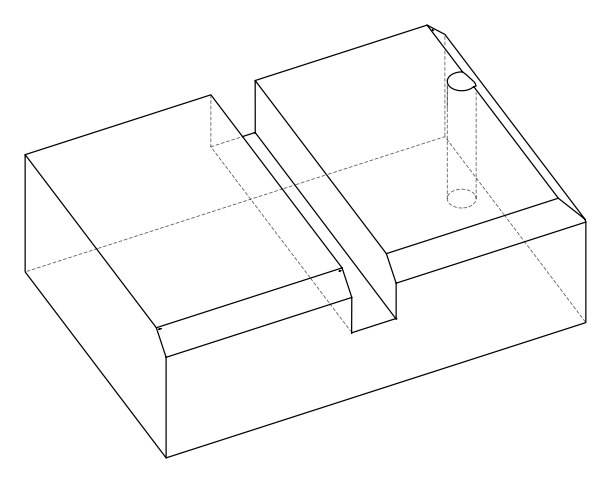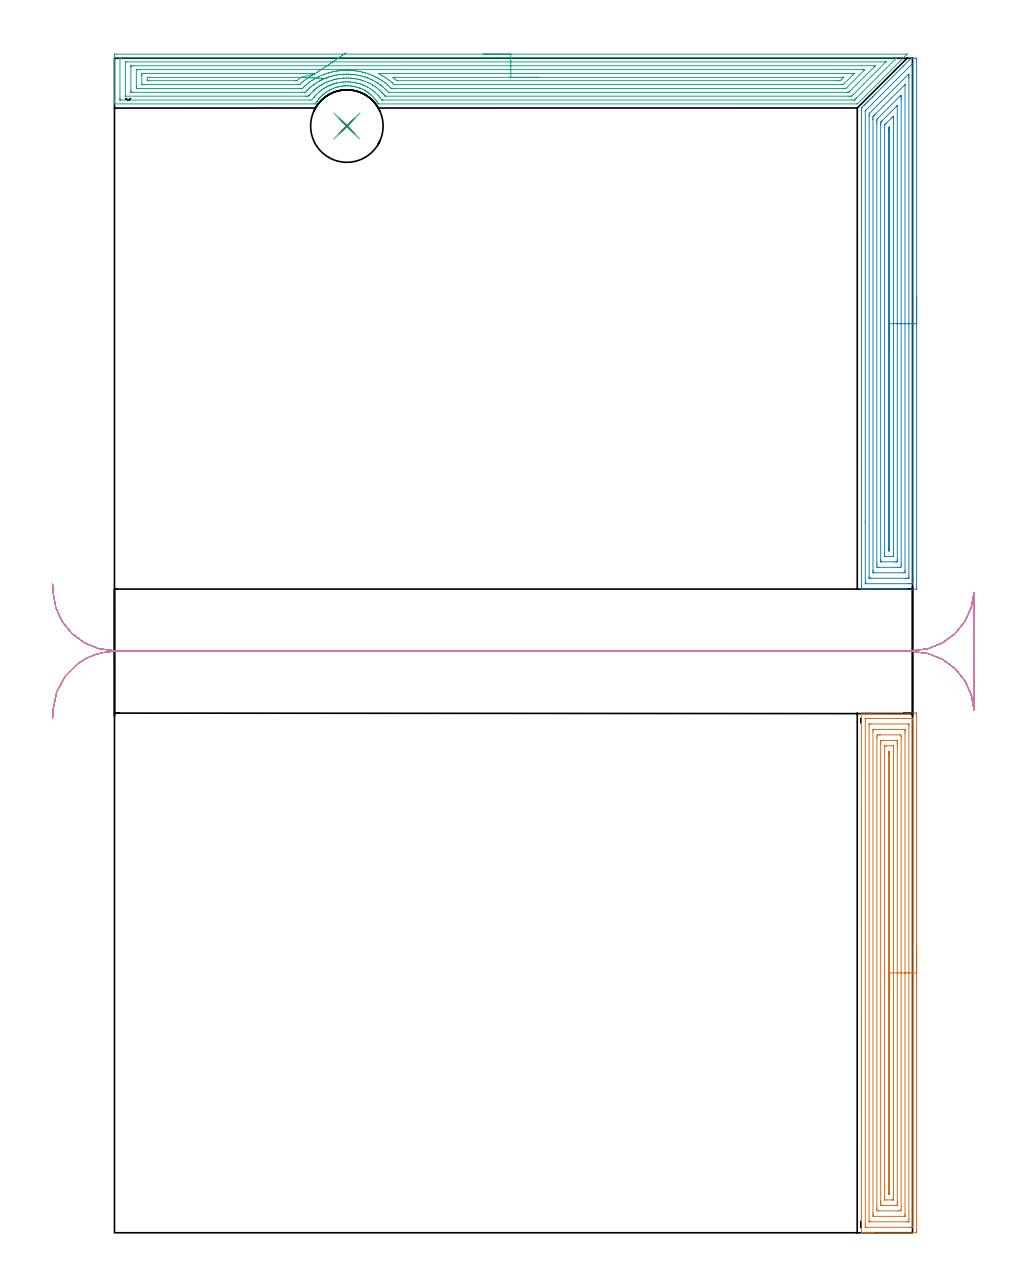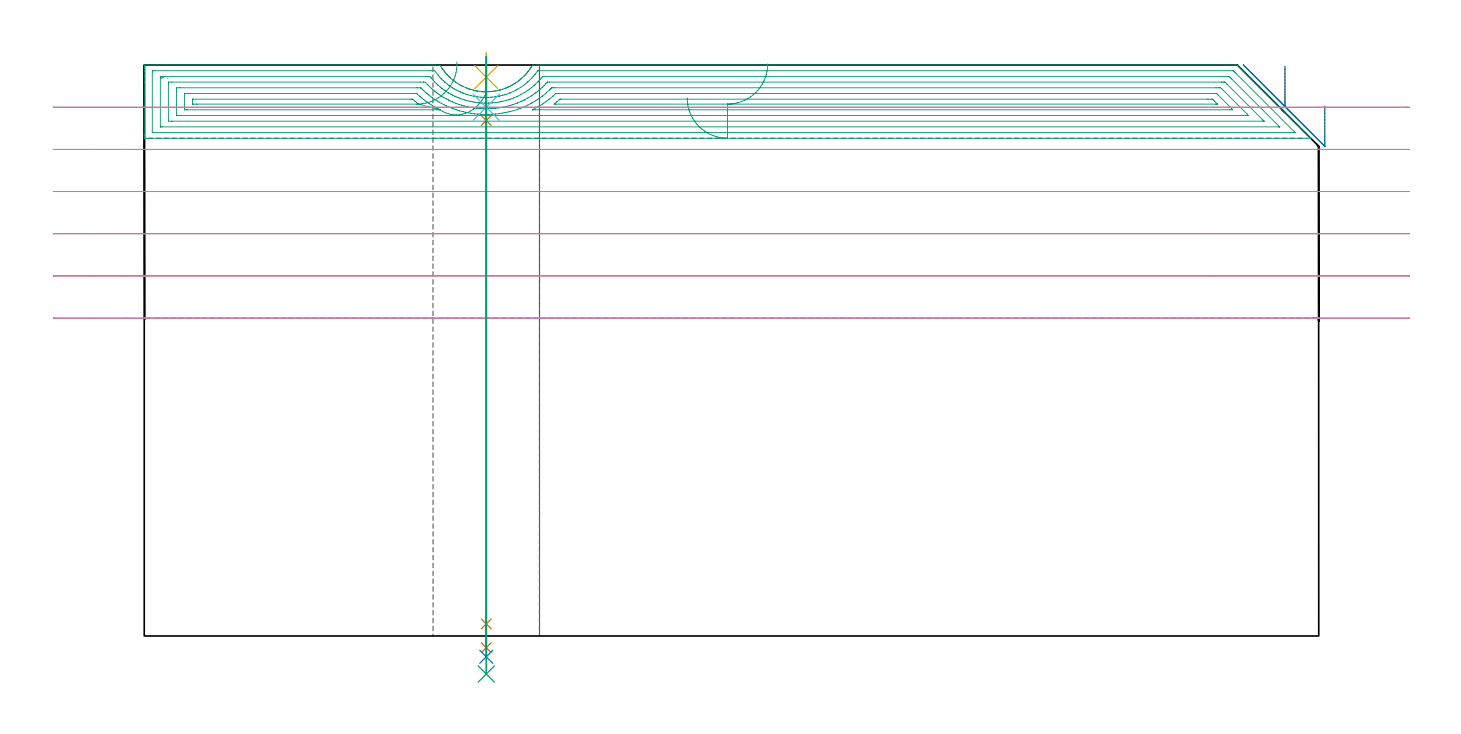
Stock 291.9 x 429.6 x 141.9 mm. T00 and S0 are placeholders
(PLAN: 9 operations, 6 tool changes, 53 min)
(1 AREA_MILL | FG_CHAMFER_SURFACE | UGT0205_001 | 12.38 min | 40400 mm3)
(2 AREA_MILL_1 | FG_CHAMFER_SURFACE_1 | UGT0205_001 | 12.12 min | 41186 mm3)
(3 AREA_MILL_2 | FG_CHAMFER_SURFACE_2 | UGT0205_001 | 15.89 min | 46046 mm3)
(4 MILL_RECTANGULAR_SLOT | SLOT_RECTANGULAR | UGT0201_009 | Follow Part, ap 11.25, ae 75% | 10.63 min | 828638 mm3)
(5 SPOT_DRILL | STEP1HOLE | NXT0321_9005460120000 | 0.05 min | 185 mm3)
(6 DRILL_BLIND_HOLE_INTO_CENTER | STEP1HOLE | NXT0301_041 | 0.05 min | 357 mm3)
(7 GUN_DRILL_THROUGH_HOLE | STEP1HOLE | UGT0307_002 | 0.64 min | 3680 mm3)
(8 SPADE_DRILL_TO_ENLARGE_THROUGH_HOLE | STEP1HOLE | UGT0306_007 | 0.6 min | 26082 mm3)
(9 DRILL_TO_ENLARGE_THROUGH_HOLE | STEP1HOLE | UGT0301_388 | 0.62 min | 47616 mm3)
(TOOL UGT0205_001 | Chamfer Mill 20 x 3 x 45 deg. | D20 FL50 Z2)
(TOOL UGT0201_009 | End Mill 45 mm | D45 FL63 Z6)
(TOOL NXT0321_9005460120000 | NC Spot Drill, 142deg, 12mm, Carbide, Uncoated | D12 PA142 FL30 Z2)
(TOOL NXT0301_041 | Carbide Drill 7mm [860.1-0700-035A1-MM 2214] | D7 PA140 FL53 Z2)
(TOOL UGT0307_002 | Gun Drill 6 mm | D6 PA130 FL24 Z1)
(TOOL UGT0306_007 | Spade Drill 16.5mm | D16.5 PA132 FL10 Z2)
(TOOL UGT0301_388 | Twist Drill 26.5 mm | D26.5 PA118 FL165 Z2)
(OP 1 AREA_MILL)
G17 G21 G94 G90
T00 M6
G54
G17 G0 G90 X293.4 Y105.05 S1061 M3
G43 Z151.9 H0
Z131.7
G94 G1 Y105.012 Z130.828 F250.
Y104.898 Z129.964
Y104.709 Z129.112
Y104.447 Z128.28
Y104.113 Z127.474
Y103.71 Z126.7
Y103.241 Z125.964
Y102.71 Z125.272
Y102.121 Z124.629
Y101.478 Z124.04
Y100.786 Z123.508
Y100.05 Z123.04
Y99.276 Z122.637
Y98.47 Z122.303
Y97.638 Z122.041
Y96.786 Z121.852
Y95.922 Z121.738
Y95.05 Z121.7
Y0.587
X293.395 Y0.121 Z121.703
X293.391 Y0.01 Z121.706
X293.275 Y0. Z121.822
X277.723 Z137.372
X277.143 Z137.951
X276.543 Z138.554
X276.264 Z138.833
X275.664 Z139.433
X275.384 Z139.712
X274.824 Z140.275
X274.184 Z140.915
X273.625 Z141.474
X273.47 Z141.629
X273.309 Y0.003 Z141.789
X273.206 Y0.01 Z141.892
X273.2 Y0.142 Z141.9
Y189.958
X273.206 Y190.09 Z141.893
X273.47 Y190.1 Z141.629
X274.185 Z140.915
X274.824 Z140.275
X275.384 Z139.712
X275.664 Z139.433
X276.264 Z138.833
X276.543 Z138.554
X277.143 Z137.951
X290.042 Z125.055
X292.975 Z122.122
X293.278 Y190.097 Z121.819
X293.392 Y190.09 Z121.705
X293.399 Y189.975 Z121.699
X293.4 Y189.513 Z121.7
Y95.05
X291.986 Z123.114
X291.985 Y2.175 Z123.115
X291.984 Y2.077 Z123.116
X291.982 Y2.03 Z123.118
X291.98 Y2.013 Z123.12
X291.945 Y2.01 Z123.155
X291.579 Y2.002 Z123.521
X291.216 Y2. Z123.884
X290.701 Z124.399
X275.384 Y2.001 Z139.716
X274.866 Y2.004 Z140.234
X274.695 Y2.01 Z140.405
X274.621 Y2.027 Z140.479
X274.616 Y2.256 Z140.484
X274.615 Y2.37 Z140.485
X274.614 Y3.15 Z140.486
X274.615 Y187.925 Z140.485
X274.616 Y188.023 Z140.484
X274.619 Y188.07 Z140.481
X274.62 Y188.087 Z140.48
X274.655 Y188.09 Z140.445
X275.021 Y188.098 Z140.079
X275.384 Y188.099 Z139.716
X275.899 Y188.1 Z139.201
X291.216 Y188.099 Z123.884
X291.734 Y188.096 Z123.366
X291.905 Y188.09 Z123.195
X291.979 Y188.072 Z123.121
X291.984 Y187.844 Z123.116
X291.985 Y187.73 Z123.115
X291.986 Y186.951 Z123.114
Y95.05
X290.572 Z124.528
X290.571 Y4.805 Z124.529
X290.569 Y4.152 Z124.531
X290.566 Y4.034 Z124.534
X290.565 Y4.012 Z124.535
X290.536 Y4.008 Z124.564
X290.485 Y4.002 Z124.615
X290.336 Y4.001 Z124.764
X289.607 Y4. Z125.493
X276.413 Y4.001 Z138.687
X276.264 Y4.004 Z138.836
X276.114 Y4.01 Z138.986
X276.035 Y4.018 Z139.065
X276.032 Y4.073 Z139.068
X276.031 Y4.152 Z139.069
X276.029 Y4.39 Z139.071
Y185.295
X276.032 Y185.948 Z139.068
X276.034 Y186.066 Z139.066
X276.035 Y186.087 Z139.065
X276.064 Y186.092 Z139.036
X276.116 Y186.098 Z138.984
X276.264 Y186.099 Z138.836
X276.993 Y186.1 Z138.107
X290.187 Y186.099 Z124.913
X290.336 Y186.096 Z124.764
X290.486 Y186.09 Z124.614
X290.565 Y186.082 Z124.535
X290.568 Y186.027 Z124.532
X290.569 Y185.948 Z124.531
X290.571 Y185.71 Z124.529
X290.572 Y95.05 Z124.528
X289.157 Z125.943
Y6.825
X289.155 Y6.24 Z125.945
X289.152 Y6.043 Z125.948
X289.151 Y6.016 Z125.949
X289.136 Y6.01 Z125.964
X289.086 Y6.005 Z126.014
X288.985 Y6.002 Z126.115
X288.577 Y6. Z126.523
X277.957 Y6.001 Z137.143
X277.607 Y6.01 Z137.493
X277.45 Y6.021 Z137.65
X277.448 Y6.11 Z137.652
X277.444 Y6.521 Z137.656
X277.443 Y6.825 Z137.657
Y7.413
Y183.275
X277.445 Y183.86 Z137.655
X277.448 Y184.057 Z137.652
X277.449 Y184.084 Z137.651
X277.464 Y184.09 Z137.636
X277.514 Y184.094 Z137.586
X277.615 Y184.098 Z137.485
X278.023 Y184.1 Z137.077
X288.643 Y184.099 Z126.457
X288.993 Y184.09 Z126.107
X289.15 Y184.079 Z125.95
X289.152 Y183.99 Z125.948
X289.156 Y183.579 Z125.944
X289.157 Y183.275 Z125.943
Y182.687
Y95.05
X287.743 Z127.357
Y9.453
X287.741 Y8.608 Z127.359
X287.74 Y8.565 Z127.36
X287.698 Y8.01 Z127.402
X287.415 Y8.003 Z127.685
X286.818 Y8. Z128.282
X286.538 Z128.562
X279.501 Y8.001 Z135.599
X278.902 Y8.01 Z136.198
X278.86 Y8.608 Z136.24
X278.859 Y8.652 Z136.241
X278.857 Y9.499 Z136.243
Y180.647
X278.859 Y181.492 Z136.241
X278.86 Y181.535 Z136.24
X278.902 Y182.09 Z136.198
X279.185 Y182.097 Z135.915
X279.782 Y182.1 Z135.318
X280.062 Z135.038
X287.099 Y182.099 Z128.001
X287.698 Y182.09 Z127.402
X287.74 Y181.492 Z127.36
X287.741 Y181.448 Z127.359
X287.743 Y180.601 Z127.357
Y95.05
X286.329 Z128.771
Y11.281
X286.328 Y10.887 Z128.772
X286.323 Y10.39 Z128.777
X286.317 Y10.007 Z128.783
X285.939 Y10.003 Z129.161
X285.444 Y10. Z129.656
X281.046 Z134.054
X280.661 Y10.004 Z134.439
X280.283 Y10.01 Z134.817
X280.276 Y10.39 Z134.824
X280.272 Y10.784 Z134.828
X280.271 Y11.281 Z134.829
Y11.677
Y178.819
X280.272 Y179.213 Z134.828
X280.277 Y179.71 Z134.823
X280.283 Y180.093 Z134.817
X280.661 Y180.097 Z134.439
X281.156 Y180.1 Z133.944
X285.554 Z129.546
X285.939 Y180.096 Z129.161
X286.317 Y180.09 Z128.783
X286.324 Y179.71 Z128.776
X286.328 Y179.316 Z128.772
X286.329 Y178.819 Z128.771
Y178.423
Y95.05
X284.915 Z130.185
X284.914 Y12.172 Z130.186
X284.913 Y12.079 Z130.187
X284.911 Y12.034 Z130.189
X284.909 Y12.018 Z130.191
X284.86 Y12.01 Z130.24
X284.52 Y12.003 Z130.58
X284.349 Y12. Z130.751
X282.42 Z132.68
X281.708 Y12.003 Z133.392
X281.7 Y12.01 Z133.4
X281.692 Y12.019 Z133.408
X281.69 Y12.172 Z133.41
X281.686 Y12.917 Z133.414
X281.685 Y13.064 Z133.415
X281.686 Y177.928 Z133.414
X281.687 Y178.021 Z133.413
X281.69 Y178.066 Z133.41
X281.691 Y178.081 Z133.409
X281.74 Y178.09 Z133.36
X282.08 Y178.097 Z133.02
X282.251 Y178.1 Z132.849
X284.18 Z130.92
X284.892 Y178.097 Z130.208
X284.9 Y178.09 Z130.2
X284.908 Y178.081 Z130.192
X284.91 Y177.928 Z130.19
X284.914 Y177.183 Z130.186
X284.915 Y177.036 Z130.185
Y95.05
X283.501 Z131.599
X283.5 Y14.643 Z131.6
X283.499 Y14.44 Z131.601
X283.494 Y14.034 Z131.606
X283.49 Y14.008 Z131.61
X283.482 Y14.006 Z131.618
X283.456 Y14.003 Z131.644
X283.404 Y14.001 Z131.696
X283.3 Z131.8
X283.254 Z131.846
X283.12 Y14.01 Z131.98
X283.106 Y14.052 Z131.994
X283.103 Y14.067 Z131.997
X283.101 Y14.156 Z131.999
X283.1 Y14.846 Z132.
Y15.049
Y175.457
X283.102 Y175.66 Z131.998
X283.107 Y176.065 Z131.993
X283.11 Y176.092 Z131.99
X283.118 Y176.094 Z131.982
X283.144 Y176.097 Z131.956
X283.196 Y176.099 Z131.904
X283.3 Z131.8
X283.346 Z131.754
X283.48 Y176.09 Z131.62
X283.494 Y176.048 Z131.606
X283.497 Y176.033 Z131.603
X283.499 Y175.944 Z131.601
X283.5 Y175.254 Z131.6
Y175.051
X283.501 Y95.05 Z131.599
Y94.178 Z131.638
Y93.313 Z131.751
Y92.462 Z131.94
Y91.63 Z132.203
Y90.824 Z132.536
Y90.05 Z132.939
Y89.314 Z133.408
Y88.622 Z133.939
Y87.979 Z134.528
Y87.39 Z135.172
Y86.858 Z135.864
Y86.39 Z136.599
Y85.987 Z137.373
Y85.653 Z138.179
Y85.391 Z139.011
Y85.202 Z139.863
Y85.088 Z140.728
Y85.05 Z141.599
G0 Z151.9
M5
M2
(OP 2 AREA_MILL_1)
G17 G21 G94 G90
T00 M6
G54
G17 G0 G90 X293.4 Y342.5 S1061 M3
G43 Z151.9 H0
Z131.7
G94 G1 Y342.462 Z130.828 F250.
Y342.348 Z129.964
Y342.159 Z129.112
Y341.897 Z128.28
Y341.563 Z127.474
Y341.16 Z126.7
Y340.691 Z125.964
Y340.16 Z125.272
Y339.571 Z124.629
Y338.928 Z124.04
Y338.236 Z123.508
Y337.5 Z123.04
Y336.726 Z122.637
Y335.92 Z122.303
Y335.088 Z122.041
Y334.236 Z121.852
Y333.372 Z121.738
Y332.5 Z121.7
Y236.018
X293.395 Y235.551 Z121.703
X293.392 Y235.41 Z121.706
X293.246 Y235.4 Z121.851
X276.872 Z138.223
X276.264 Z138.831
X275.721 Z139.375
X275.384 Z139.712
X274.842 Z140.254
X274.504 Z140.59
X273.526 Z141.574
X273.309 Y235.404 Z141.79
X273.207 Y235.41 Z141.893
X273.2 Y235.571 Z141.9
Y411.115
X273.205 Y411.406 Z141.89
X273.361 Y411.562 Z141.737
X273.453 Y411.654 Z141.645
X274.192 Y412.392 Z140.908
X274.403 Y412.604 Z140.695
X274.504 Y412.706 Z140.592
X274.944 Y413.145 Z140.155
X275.384 Y413.586 Z139.712
X275.595 Y413.795 Z139.505
X275.63 Y413.83 Z139.47
X276.264 Y414.465 Z138.833
X276.47 Y414.67 Z138.63
X277.143 Y415.345 Z137.953
X277.311 Y415.511 Z137.789
X277.382 Y415.582 Z137.718
X278.023 Y416.224 Z137.074
X278.151 Y416.352 Z136.948
X288.548 Y426.749 Z126.551
X291.241 Y429.441 Z123.859
X291.398 Y429.59 Z123.694
X291.551 Y429.599 Z123.543
X291.885 Y429.6 Z123.215
X292.3 Z122.799
X292.975 Z122.12
X293.312 Z121.785
X293.391 Y429.597 Z121.705
X293.397 Y429.429 Z121.703
X293.4 Y429.213 Z121.7
Y332.5
X291.986 Z123.114
X291.985 Y237.917 Z123.115
X291.984 Y237.805 Z123.116
X291.979 Y237.424 Z123.121
X291.607 Y237.407 Z123.493
X291.216 Y237.403 Z123.884
X290.735 Y237.4 Z124.365
X290.336 Z124.764
X274.903 Z140.197
X274.7 Y237.402 Z140.4
X274.668 Y237.404 Z140.432
X274.636 Y237.41 Z140.464
X274.621 Y237.416 Z140.479
X274.62 Y237.44 Z140.48
X274.615 Y237.692 Z140.485
X274.614 Y259.929 Z140.486
X274.615 Y410.109 Z140.485
X274.617 Y410.222 Z140.483
X274.621 Y410.318 Z140.479
X274.624 Y410.362 Z140.476
X274.659 Y410.401 Z140.441
X274.78 Y410.527 Z140.32
X274.932 Y410.681 Z140.168
X291.618 Y427.368 Z123.482
X291.774 Y427.522 Z123.326
X291.828 Y427.571 Z123.272
X291.85 Y427.589 Z123.25
X291.879 Y427.593 Z123.221
X291.939 Y427.596 Z123.161
X291.967 Y427.594 Z123.133
X291.976 Y427.591 Z123.124
X291.979 Y427.579 Z123.121
X291.982 Y427.526 Z123.118
X291.985 Y427.307 Z123.115
X291.986 Y332.5 Z123.114
X290.572 Z124.528
X290.571 Y240.246 Z124.529
X290.569 Y239.591 Z124.531
X290.567 Y239.473 Z124.533
X290.565 Y239.421 Z124.535
X290.517 Y239.408 Z124.583
X290.336 Y239.404 Z124.764
X289.645 Y239.4 Z125.455
X289.457 Z125.643
X276.452 Z138.648
X276.264 Y239.404 Z138.836
X276.076 Y239.41 Z139.024
X276.035 Y239.415 Z139.065
X276.032 Y239.449 Z139.068
X276.03 Y239.512 Z139.07
X276.029 Y239.591 Z139.071
X276.028 Y239.83 Z139.072
X276.029 Y408.435 Z139.071
X276.03 Y408.672 Z139.07
X276.036 Y409.328 Z139.064
X276.148 Y409.445 Z138.952
X276.264 Y409.563 Z138.836
X290.336 Y423.637 Z124.764
X290.564 Y423.842 Z124.536
X290.568 Y423.622 Z124.532
X290.57 Y423.384 Z124.53
X290.571 Y422.728 Z124.529
X290.572 Y422.49 Z124.528
Y332.5
X289.157 Z125.943
Y242.271
X289.155 Y241.684 Z125.945
X289.152 Y241.486 Z125.948
X289.151 Y241.423 Z125.949
X289.113 Y241.41 Z125.987
X288.556 Y241.4 Z126.544
X278.001 Z137.099
X277.593 Y241.405 Z137.507
X277.491 Y241.409 Z137.609
X277.449 Y241.413 Z137.651
X277.447 Y241.447 Z137.653
X277.445 Y241.536 Z137.655
X277.443 Y241.967 Z137.657
Y242.271
Y407.237
X277.444 Y407.541 Z137.656
X277.447 Y408.126 Z137.653
X277.45 Y408.278 Z137.65
X277.591 Y408.435 Z137.509
X277.806 Y408.655 Z137.294
X278.023 Y408.874 Z137.077
X278.248 Y409.099 Z136.852
X289.019 Y419.87 Z126.081
X289.107 Y419.955 Z125.993
X289.139 Y419.982 Z125.961
X289.149 Y419.989 Z125.951
X289.151 Y419.977 Z125.949
X289.154 Y419.882 Z125.946
X289.156 Y419.739 Z125.944
X289.157 Y332.5 Z125.943
X287.743 Z127.357
Y244.952
X287.741 Y244.058 Z127.359
X287.74 Y244.015 Z127.36
X287.698 Y243.41 Z127.402
X287.463 Y243.403 Z127.637
X286.818 Y243.4 Z128.282
X286.587 Z128.513
X279.549 Y243.401 Z135.551
X278.902 Y243.41 Z136.198
X278.86 Y244.058 Z136.24
X278.858 Y244.103 Z136.242
X278.857 Y244.952 Z136.243
Y405.755
X278.859 Y406.648 Z136.241
X278.86 Y406.691 Z136.24
X278.902 Y407.292 Z136.198
X279.023 Y407.419 Z136.078
X279.14 Y407.541 Z135.96
X287.18 Y415.582 Z127.92
X287.443 Y415.84 Z127.657
X287.698 Y416.088 Z127.402
X287.739 Y415.582 Z127.361
X287.741 Y415.538 Z127.359
X287.743 Y414.688 Z127.357
Y332.5
X286.329 Z128.771
Y246.342
X286.326 Y245.845 Z128.774
X286.323 Y245.455 Z128.777
X286.316 Y245.41 Z128.784
X286.267 Y245.406 Z128.833
X286.158 Y245.402 Z128.942
X285.939 Y245.401 Z129.161
X285.497 Y245.4 Z129.603
X280.515 Z134.585
X280.399 Y245.402 Z134.701
X280.321 Y245.406 Z134.779
X280.281 Y245.41 Z134.819
X280.278 Y245.45 Z134.822
X280.274 Y245.845 Z134.826
X280.272 Y246.241 Z134.828
X280.271 Y405.258 Z134.829
X280.272 Y405.755 Z134.828
X280.275 Y406.147 Z134.825
X280.278 Y406.204 Z134.822
X280.301 Y406.242 Z134.799
X280.381 Y406.326 Z134.719
X280.661 Y406.614 Z134.439
X280.678 Y406.631 Z134.422
X286.056 Y412.008 Z129.044
X286.163 Y412.112 Z128.937
X286.293 Y412.234 Z128.807
X286.323 Y412.259 Z128.777
X286.325 Y412.229 Z128.775
X286.328 Y412.163 Z128.772
X286.329 Y412.083 Z128.771
Y412.008
Y332.5
X284.915 Z130.185
Y248.525
X284.914 Y247.779 Z130.186
X284.912 Y247.632 Z130.188
X284.908 Y247.446 Z130.192
X284.903 Y247.41 Z130.197
X284.788 Y247.406 Z130.312
X284.636 Y247.402 Z130.464
X284.407 Y247.4 Z130.693
X284.18 Z130.92
X281.767 Y247.402 Z133.333
X281.717 Y247.407 Z133.383
X281.702 Y247.409 Z133.398
X281.692 Y247.478 Z133.408
X281.69 Y247.632 Z133.41
X281.686 Y248.378 Z133.414
X281.685 Y248.525 Z133.415
X281.686 Y404.861 Z133.414
X281.687 Y405.048 Z133.413
X281.69 Y405.141 Z133.41
X281.692 Y405.183 Z133.408
X281.72 Y405.213 Z133.38
X281.896 Y405.394 Z133.204
X282.252 Y405.755 Z132.848
X282.337 Y405.84 Z132.763
X284.673 Y408.174 Z130.427
X284.82 Y408.317 Z130.28
X284.882 Y408.375 Z130.218
X284.908 Y408.396 Z130.192
X284.909 Y408.344 Z130.191
X284.912 Y408.185 Z130.188
X284.914 Y407.688 Z130.186
X284.915 Y407.541 Z130.185
Y332.5
X283.5 Z131.6
Y250.312
X283.499 Y250.109 Z131.601
X283.493 Y249.418 Z131.607
X283.317 Y249.401 Z131.783
X283.3 Y249.402 Z131.8
X283.107 Y249.418 Z131.993
X283.103 Y249.618 Z131.997
X283.1 Y250.312 Z132.
Y250.515
Y403.075
X283.101 Y403.277 Z131.999
X283.107 Y403.968 Z131.993
X283.115 Y404.156 Z131.985
X283.3 Y404.345 Z131.8
X283.482 Y404.523 Z131.618
X283.494 Y404.171 Z131.606
X283.498 Y403.968 Z131.602
X283.5 Y403.765 Z131.6
Y332.5
Y331.628 Z131.638
Y330.763 Z131.751
Y329.912 Z131.94
Y329.08 Z132.203
Y328.274 Z132.536
Y327.5 Z132.939
Y326.764 Z133.408
Y326.072 Z133.939
Y325.429 Z134.528
Y324.84 Z135.172
Y324.308 Z135.864
Y323.84 Z136.6
Y323.437 Z137.373
Y323.103 Z138.179
Y322.841 Z139.011
Y322.652 Z139.863
Y322.538 Z140.728
Y322.5 Z141.6
G0 Z151.9
M5
M2
(OP 3 AREA_MILL_2)
G17 G21 G94 G90
T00 M6
G54
G17 G0 G90 X134.95 Y431.1 S1061 M3
G43 Z151.9 H0
Z133.7
G94 G1 X134.988 Z132.828 F250.
X135.102 Z131.964
X135.291 Z131.112
X135.553 Z130.28
X135.887 Z129.474
X136.29 Z128.7
X136.758 Z127.964
X137.29 Z127.272
X137.879 Z126.629
X138.522 Z126.04
X139.214 Z125.509
X139.95 Z125.04
X140.724 Z124.637
X141.53 Z124.303
X142.362 Z124.041
X143.214 Z123.852
X144.078 Z123.738
X144.95 Z123.7
X289.8
X289.873 Y431.094 Z123.704
X289.881 Y431.093 Z123.705
X289.873 Y431.072 Z123.726
X287.164 Y428.364 Z126.436
X271.834 Y413.035 Z141.765
X271.695 Y412.904 Z141.89
X271.405 Y412.9 Z141.9
X96.692
X96.496 Y412.903 Z141.889
X96.434 Y412.997 Z141.799
X96.276 Y413.254 Z141.546
X96.25 Y413.294 Z141.506
X96.108 Y413.515 Z141.283
X96.089 Y413.545 Z141.254
X95.892 Y413.833 Z140.966
X95.798 Y413.962 Z140.838
X95.469 Y414.408 Z140.388
X95.383 Y414.526 Z140.272
X95.351 Y414.565 Z140.234
X95.224 Y414.722 Z140.077
X95.053 Y414.918 Z139.881
X94.863 Y415.138 Z139.661
X94.756 Y415.254 Z139.544
X94.712 Y415.301 Z139.496
X94.676 Y415.341 Z139.458
X94.49 Y415.545 Z139.254
X94.424 Y415.611 Z139.188
X93.862 Y416.131 Z138.667
X93.793 Y416.195 Z138.601
X93.715 Y416.268 Z138.531
X93.597 Y416.377 Z138.422
X93.564 Y416.405 Z138.394
X93.452 Y416.499 Z138.299
X93.166 Y416.725 Z138.074
X93.083 Y416.79 Z138.008
X92.828 Y416.983 Z137.817
X92.704 Y417.076 Z137.724
X92.477 Y417.235 Z137.565
X92.246 Y417.389 Z137.411
X91.811 Y417.659 Z137.14
X91.769 Y417.683 Z137.116
X91.366 Y417.911 Z136.886
X90.918 Y418.15 Z136.649
X90.883 Y418.167 Z136.631
X90.66 Y418.278 Z136.522
X90.436 Y418.373 Z136.423
X90.026 Y418.552 Z136.247
X89.738 Y418.665 Z136.135
X89.579 Y418.726 Z136.072
X89.131 Y418.883 Z135.916
X88.991 Y418.926 Z135.872
X88.686 Y419.019 Z135.777
X88.238 Y419.143 Z135.651
X88.202 Y419.152 Z135.642
X88.155 Y419.164 Z135.631
X87.345 Y419.331 Z135.465
X87.308 Y419.337 Z135.459
X86.899 Y419.407 Z135.391
X86.752 Y419.425 Z135.374
X86.452 Y419.459 Z135.335
X85.559 Y419.531 Z135.265
X85.521 Z135.261
X85.28 Y419.542 Z135.255
X84.869 Y419.54 Z135.253
X84.666 Y419.539 Z135.257
X84.627 Y419.538 Z135.258
X84.573 Y419.536 Z135.261
X84.272 Y419.522 Z135.27
X84.219 Y419.52 Z135.273
X83.773 Y419.488 Z135.31
X83.326 Y419.437 Z135.36
X82.88 Y419.369 Z135.422
X82.84 Y419.362 Z135.429
X82.632 Y419.328 Z135.471
X82.432 Y419.292 Z135.507
X81.946 Y419.188 Z135.607
X81.87 Y419.171 Z135.626
X81.846 Y419.165 Z135.631
X81.5 Y419.066 Z135.728
X81.358 Y419.027 Z135.77
X81.093 Y418.951 Z135.844
X80.794 Y418.856 Z135.943
X80.646 Y418.808 Z135.991
X80.2 Y418.642 Z136.156
X79.345 Y418.279 Z136.519
X79.307 Y418.263 Z136.535
X78.858 Y418.034 Z136.764
X78.761 Y417.981 Z136.818
X78.414 Y417.789 Z137.007
X77.754 Y417.388 Z137.41
X77.521 Y417.234 Z137.564
X77.071 Y416.907 Z137.891
X76.628 Y416.567 Z138.232
X76.547 Y416.5 Z138.3
X76.137 Y416.139 Z138.66
X75.735 Y415.767 Z139.032
X75.691 Y415.724 Z139.076
X75.577 Y415.611 Z139.189
X75.287 Y415.301 Z139.497
X75.204 Y415.213 Z139.586
X75.129 Y415.129 Z139.671
X75.061 Y415.053 Z139.747
X74.887 Y414.855 Z139.941
X74.842 Y414.805 Z139.993
X74.797 Y414.75 Z140.049
X74.774 Y414.722 Z140.077
X74.433 Y414.281 Z140.518
X74.224 Y413.996 Z140.804
X74.105 Y413.833 Z140.967
X73.949 Y413.608 Z141.192
X73.74 Y413.278 Z141.522
X73.53 Y412.934 Z141.866
X73.511 Y412.907 Z141.893
X73.01 Y412.9 Z141.9
X0.176
X0.01 Y412.903 Z141.888
X0.007 Y412.963 Z141.828
X0. Y413.383 Z141.416
Y413.706 Z141.093
Y414.408 Z140.387
Y415.652 Z139.145
Y417.088 Z137.708
Y430.214 Z124.584
X0.002 Y430.485 Z124.313
X0.007 Y431.092 Z123.706
X0.013 Y431.094 Z123.704
X0.622 Y431.1 Z123.7
X144.95
Y429.686 Z125.114
X285.703 Y429.685 Z125.115
X285.797 Y429.684 Z125.116
X285.984 Y429.68 Z125.12
X286.018 Y429.678 Z125.122
X286.009 Y429.665 Z125.135
X285.98 Y429.633 Z125.167
X285.942 Y429.592 Z125.208
X285.823 Y429.472 Z125.328
X271.404 Y415.054 Z139.746
X271.08 Y414.732 Z140.068
X270.751 Y414.408 Z140.392
X270.67 Y414.332 Z140.468
X270.598 Y414.321 Z140.479
X270.51 Y414.319 Z140.481
X269.711 Y414.314 Z140.486
X98.126 Y414.315 Z140.485
X98.032 Y414.317 Z140.483
X97.939 Y414.321 Z140.479
X97.785 Y414.331 Z140.469
X97.726 Y414.408 Z140.392
X97.139 Y415.199 Z139.601
X97.055 Y415.301 Z139.499
X96.602 Y415.837 Z138.963
X96.277 Y416.195 Z138.605
X96.245 Y416.228 Z138.572
X95.413 Y417.026 Z137.774
X95.351 Y417.083 Z137.717
X95.346 Y417.088 Z137.712
X94.863 Y417.496 Z137.304
X94.458 Y417.814 Z136.986
X94.232 Y417.981 Z136.819
X93.564 Y418.444 Z136.356
X92.857 Y418.874 Z135.926
X92.67 Y418.982 Z135.818
X92.43 Y419.115 Z135.685
X91.777 Y419.443 Z135.357
X91.042 Y419.767 Z135.033
X90.883 Y419.832 Z134.968
X90.777 Y419.873 Z134.927
X89.989 Y420.153 Z134.647
X89.427 Y420.329 Z134.471
X89.096 Y420.42 Z134.38
X88.714 Y420.517 Z134.283
X88.241 Y420.622 Z134.178
X88.219 Y420.626 Z134.174
X88.05 Y420.66 Z134.14
X87.308 Y420.785 Z134.015
X87.164 Y420.805 Z133.995
X86.415 Y420.881 Z133.919
X86.173 Y420.902 Z133.898
X85.521 Y420.944 Z133.856
X85.23 Y420.951 Z133.849
X84.627 Y420.948 Z133.852
X84.349 Y420.938 Z133.862
X83.734 Y420.901 Z133.899
X83.51 Y420.884 Z133.916
X82.84 Y420.805 Z133.995
X82.712 Y420.788 Z134.012
X81.946 Y420.664 Z134.136
X81.924 Y420.66 Z134.14
X81.209 Y420.504 Z134.296
X81.139 Y420.487 Z134.313
X81.053 Y420.464 Z134.336
X80.51 Y420.309 Z134.491
X80.357 Y420.264 Z134.536
X80.159 Y420.201 Z134.599
X79.833 Y420.093 Z134.707
X79.265 Y419.888 Z134.912
X79.178 Y419.854 Z134.946
X78.965 Y419.767 Z135.033
X78.548 Y419.59 Z135.21
X78.476 Y419.559 Z135.241
X78.372 Y419.511 Z135.289
X77.943 Y419.303 Z135.497
X77.478 Y419.063 Z135.737
X77.355 Y418.997 Z135.803
X77.137 Y418.874 Z135.926
X76.791 Y418.668 Z136.132
X76.712 Y418.619 Z136.181
X76.584 Y418.539 Z136.261
X76.246 Y418.319 Z136.481
X75.708 Y417.946 Z136.854
X75.691 Y417.932 Z136.868
X75.217 Y417.561 Z137.239
X74.797 Y417.215 Z137.585
X74.729 Y417.156 Z137.644
X74.653 Y417.088 Z137.712
X74.266 Y416.726 Z138.074
X73.903 Y416.38 Z138.42
X73.812 Y416.286 Z138.514
X73.728 Y416.195 Z138.605
X73.389 Y415.816 Z138.984
X73.01 Y415.386 Z139.414
X72.972 Y415.339 Z139.461
X72.943 Y415.301 Z139.499
X72.204 Y414.321 Z140.479
X71.222 Y414.314 Z140.486
X2.41 Y414.315 Z140.485
X2.011 Y414.321 Z140.479
X2.008 Y414.35 Z140.45
X2.005 Y414.408 Z140.392
X2.001 Y414.817 Z139.983
Y429.592 Z125.208
X2.003 Y429.643 Z125.157
X2.006 Y429.668 Z125.132
X2.008 Y429.675 Z125.125
X2.035 Y429.679 Z125.121
X2.222 Y429.684 Z125.116
X2.316 Y429.685 Z125.115
X144.95 Y429.686 Z125.114
Y428.272 Z126.528
X281.867 Y428.271 Z126.529
X282.128 Y428.27 Z126.53
X282.149 Y428.268 Z126.532
X282.154 Y428.266 Z126.534
X282.155 Y428.262 Z126.538
X282.149 Y428.25 Z126.55
X282.142 Y428.242 Z126.558
X282.128 Y428.227 Z126.573
X270.303 Y416.402 Z138.398
X270.093 Y416.195 Z138.605
X269.851 Y415.96 Z138.84
X269.617 Y415.736 Z139.064
X269.186 Y415.732 Z139.068
X268.723 Y415.729 Z139.071
X268.296
X99.392
X99.159 Y415.731 Z139.069
X99.044 Y415.734 Z139.066
X99.019 Y415.735 Z139.065
X98.988 Y415.769 Z139.031
X98.926 Y415.838 Z138.962
X98.625 Y416.195 Z138.605
X98.351 Y416.513 Z138.287
X98.032 Y416.872 Z137.928
X97.824 Y417.088 Z137.712
X97.139 Y417.747 Z137.053
X96.885 Y417.981 Z136.819
X96.245 Y418.523 Z136.277
X95.79 Y418.874 Z135.926
X95.351 Y419.186 Z135.614
X95.006 Y419.424 Z135.376
X94.467 Y419.767 Z135.033
X94.443 Y419.781 Z135.019
X93.564 Y420.273 Z134.527
X92.803 Y420.66 Z134.14
X92.67 Y420.721 Z134.079
X92.561 Y420.769 Z134.031
X91.777 Y421.092 Z133.708
X91.086 Y421.35 Z133.45
X90.883 Y421.419 Z133.381
X90.47 Y421.553 Z133.247
X89.989 Y421.693 Z133.107
X89.796 Y421.747 Z133.053
X89.096 Y421.912 Z132.888
X88.644 Y422.005 Z132.795
X88.202 Y422.085 Z132.715
X87.566 Y422.189 Z132.611
X87.308 Y422.218 Z132.582
X86.566 Y422.295 Z132.505
X86.415 Y422.307 Z132.493
X85.608 Y422.36 Z132.44
X85.521 Y422.362 Z132.438
X84.707 Y422.367 Z132.433
X84.627 Y422.365 Z132.435
X83.85 Y422.331 Z132.469
X83.734 Y422.323 Z132.477
X83.026 Y422.26 Z132.54
X82.84 Y422.239 Z132.561
X82.234 Y422.159 Z132.641
X81.946 Y422.112 Z132.688
X81.469 Y422.031 Z132.769
X81.053 Y421.944 Z132.856
X80.731 Y421.875 Z132.925
X80.159 Y421.731 Z133.069
X80.019 Y421.693 Z133.107
X79.527 Y421.553 Z133.247
X79.328 Y421.491 Z133.309
X79.265 Y421.47 Z133.33
X78.667 Y421.259 Z133.541
X78.372 Y421.15 Z133.65
X78.023 Y421.009 Z133.791
X77.478 Y420.784 Z134.016
X77.391 Y420.747 Z134.053
X77.201 Y420.66 Z134.14
X76.787 Y420.457 Z134.343
X76.584 Y420.354 Z134.446
X76.202 Y420.149 Z134.651
X75.691 Y419.863 Z134.937
X75.63 Y419.827 Z134.973
X75.532 Y419.767 Z135.033
X75.083 Y419.481 Z135.319
X74.797 Y419.295 Z135.505
X74.549 Y419.122 Z135.678
X74.204 Y418.874 Z135.926
X74.032 Y418.745 Z136.055
X73.903 Y418.646 Z136.154
X73.538 Y418.346 Z136.454
X73.101 Y417.981 Z136.819
X73.052 Y417.938 Z136.862
X73.01 Y417.899 Z136.901
X72.593 Y417.504 Z137.296
X72.164 Y417.088 Z137.712
X72.14 Y417.064 Z137.736
X72.116 Y417.038 Z137.762
X71.718 Y416.593 Z138.207
X71.365 Y416.195 Z138.605
X71.299 Y416.118 Z138.682
X71.222 Y416.024 Z138.776
X70.997 Y415.746 Z139.054
X70.788 Y415.735 Z139.065
X70.329 Y415.731 Z139.069
X69.901 Y415.729 Z139.071
X4.197
X4.042 Y415.731 Z139.069
X4.017 Y415.732 Z139.068
X4.01 Y415.734 Z139.066
X4.007 Y415.762 Z139.038
X4.002 Y415.866 Z138.934
X4.001 Y415.998 Z138.802
X4. Y416.195 Z138.605
X4.001 Y428.002 Z126.798
X4.006 Y428.199 Z126.601
X4.01 Y428.254 Z126.546
X4.015 Y428.266 Z126.534
X4.024 Y428.267 Z126.533
X4.081 Y428.27 Z126.53
X4.197 Y428.271 Z126.529
X4.625
X144.95 Y428.272 Z126.528
Y426.857 Z127.943
X278.041
X278.204 Y426.856 Z127.944
X278.285 Y426.854 Z127.946
X278.295 Y426.852 Z127.948
Y426.85 Z127.95
X278.282 Y426.834 Z127.966
X278.012 Y426.561 Z128.239
X277.866 Y426.414 Z128.386
X269.078 Y417.627 Z137.173
X268.723 Y417.274 Z137.526
X268.627 Y417.184 Z137.616
X268.599 Y417.16 Z137.64
X268.561 Y417.15 Z137.65
X268.458 Y417.147 Z137.653
X268.249 Y417.144 Z137.656
X267.829 Y417.143 Z137.657
X267.774
X100.658
X100.239 Y417.145 Z137.655
X100.188 Y417.147 Z137.653
X100.166 Y417.149 Z137.651
X99.82 Y417.522 Z137.278
X99.377 Y417.981 Z136.819
X98.926 Y418.417 Z136.383
X98.435 Y418.874 Z135.926
X98.221 Y419.062 Z135.738
X98.032 Y419.223 Z135.577
X97.731 Y419.469 Z135.331
X97.349 Y419.767 Z135.033
X97.139 Y419.924 Z134.876
X96.59 Y420.316 Z134.484
X96.245 Y420.54 Z134.26
X96.051 Y420.66 Z134.14
X95.351 Y421.071 Z133.729
X94.485 Y421.553 Z133.247
X94.458 Y421.568 Z133.232
X94.428 Y421.583 Z133.217
X93.848 Y421.863 Z132.937
X93.564 Y421.987 Z132.813
X92.807 Y422.31 Z132.49
X92.67 Y422.363 Z132.437
X92.445 Y422.447 Z132.353
X91.777 Y422.684 Z132.116
X91.424 Y422.799 Z132.001
X90.883 Y422.959 Z131.841
X90.18 Y423.149 Z131.651
X89.989 Y423.194 Z131.606
X89.344 Y423.34 Z131.46
X89.096 Y423.389 Z131.411
X89.036 Y423.4 Z131.4
X88.202 Y423.538 Z131.262
X87.967 Y423.575 Z131.225
X87.308 Y423.647 Z131.153
X86.966 Y423.681 Z131.119
X86.415 Y423.724 Z131.076
X86.003 Y423.751 Z131.049
X85.521 Y423.773 Z131.027
X85.084 Y423.777 Z131.023
X84.627
X84.206 Y423.761 Z131.039
X83.734 Y423.739 Z131.061
X83.36 Y423.713 Z131.087
X82.84 Y423.669 Z131.131
X82.542 Y423.637 Z131.163
X81.946 Y423.561 Z131.239
X81.753 Y423.533 Z131.267
X81.053 Y423.42 Z131.38
X80.985 Y423.407 Z131.393
X80.642 Y423.34 Z131.46
X80.245 Y423.254 Z131.546
X80.159 Y423.234 Z131.566
X79.533 Y423.072 Z131.728
X79.265 Y423. Z131.8
X78.836 Y422.875 Z131.925
X78.372 Y422.73 Z132.07
X78.159 Y422.66 Z132.14
X77.542 Y422.447 Z132.353
X77.495 Y422.429 Z132.371
X77.478 Y422.423 Z132.377
X76.863 Y422.169 Z132.631
X76.584 Y422.051 Z132.749
X76.239 Y421.899 Z132.901
X75.691 Y421.646 Z133.154
X75.628 Y421.616 Z133.184
X75.506 Y421.553 Z133.247
X75.046 Y421.305 Z133.495
X74.797 Y421.167 Z133.633
X74.476 Y420.981 Z133.819
X73.903 Y420.639 Z134.161
X73.379 Y420.291 Z134.509
X73.01 Y420.034 Z134.766
X72.855 Y419.922 Z134.878
X72.647 Y419.767 Z135.033
X72.348 Y419.535 Z135.265
X72.116 Y419.35 Z135.45
X71.857 Y419.133 Z135.667
X71.555 Y418.874 Z135.926
X71.379 Y418.717 Z136.083
X71.222 Y418.573 Z136.227
X70.92 Y418.283 Z136.517
X70.612 Y417.981 Z136.819
X70.472 Y417.838 Z136.962
X70.329 Y417.688 Z137.112
X69.843 Y417.162 Z137.638
X69.435 Y417.145 Z137.655
X69.379 Y417.144 Z137.656
X68.541 Y417.143 Z137.657
X6.823
X6.036 Y417.148 Z137.652
X6.018 Y417.149 Z137.651
X6.01 Y417.16 Z137.64
X6.006 Y417.212 Z137.588
X6.002 Y417.32 Z137.48
X6.001 Y417.535 Z137.265
X6. Y417.965 Z136.835
X6.001 Y426.458 Z128.342
X6.002 Y426.677 Z128.123
X6.006 Y426.787 Z128.013
X6.01 Y426.84 Z127.96
X6.019 Y426.851 Z127.949
X6.044 Y426.852 Z127.948
X6.878 Y426.857 Z127.943
X6.933
X144.95
Y425.443 Z129.357
X273.191
X273.769 Y425.442 Z129.358
X274.085 Y425.44 Z129.36
X274.385 Y425.436 Z129.364
X274.125 Y425.126 Z129.674
X274.106 Y425.105 Z129.695
X267.829 Y418.829 Z135.971
X267.536 Y418.564 Z136.236
X267.25 Y418.56 Z136.24
X266.936 Y418.558 Z136.242
X266.359 Y418.557 Z136.243
X101.924
X101.607 Y418.56 Z136.24
X101.291 Y418.564 Z136.236
X101.255 Y418.566 Z136.234
X101.234 Y418.583 Z136.217
X101.19 Y418.624 Z136.176
X101.106 Y418.707 Z136.093
X100.937 Y418.874 Z135.926
X100.713 Y419.089 Z135.711
X99.986 Y419.767 Z135.033
X99.82 Y419.912 Z134.888
X98.967 Y420.619 Z134.181
X98.926 Y420.651 Z134.149
X98.913 Y420.66 Z134.14
X98.032 Y421.287 Z133.513
X97.635 Y421.553 Z133.247
X97.139 Y421.857 Z132.943
X96.396 Y422.296 Z132.504
X96.245 Y422.379 Z132.421
X96.118 Y422.447 Z132.353
X95.351 Y422.844 Z131.956
X94.593 Y423.205 Z131.595
X94.458 Y423.263 Z131.537
X94.273 Y423.34 Z131.46
X93.564 Y423.623 Z131.177
X93.11 Y423.794 Z131.006
X92.67 Y423.949 Z130.851
X91.783 Y424.233 Z130.567
X91.777 Y424.235 Z130.565
X90.883 Y424.469 Z130.331
X90.569 Y424.546 Z130.254
X89.989 Y424.672 Z130.128
X89.441 Y424.781 Z130.019
X89.096 Y424.841 Z129.959
X88.367 Y424.961 Z129.839
X88.202 Y424.982 Z129.818
X87.359 Y425.075 Z129.725
X87.308 Y425.08 Z129.72
X86.77 Y425.126 Z129.674
X86.415 Y425.151 Z129.649
X86.388 Y425.153 Z129.647
X85.772 Y425.181 Z129.619
X85.521 Y425.192 Z129.608
X85.453 Y425.194 Z129.606
X84.885 Y425.196 Z129.604
X84.627
X84.558 Y425.195 Z129.605
X83.699 Y425.161 Z129.639
X83.143 Y425.126 Z129.674
X82.864 Y425.102 Z129.698
X82.84 Y425.1 Z129.7
X82.057 Y425.015 Z129.785
X81.946 Y425.001 Z129.799
X81.273 Y424.906 Z129.894
X81.053 Y424.87 Z129.93
X80.509 Y424.776 Z130.024
X80.159 Y424.706 Z130.094
X79.768 Y424.624 Z130.176
X79.265 Y424.507 Z130.293
X79.046 Y424.453 Z130.347
X78.372 Y424.275 Z130.525
X78.339 Y424.266 Z130.534
X78.224 Y424.233 Z130.567
X77.656 Y424.055 Z130.745
X77.478 Y423.997 Z130.803
X76.99 Y423.827 Z130.973
X76.584 Y423.681 Z131.119
X76.338 Y423.585 Z131.215
X75.691 Y423.326 Z131.474
X75.083 Y423.054 Z131.746
X74.797 Y422.921 Z131.879
X74.477 Y422.766 Z132.034
X73.903 Y422.473 Z132.327
X73.886 Y422.464 Z132.336
X73.854 Y422.447 Z132.353
X73.318 Y422.138 Z132.662
X73.01 Y421.958 Z132.842
X72.759 Y421.804 Z132.996
X72.356 Y421.553 Z133.247
X72.21 Y421.459 Z133.341
X72.116 Y421.397 Z133.403
X71.609 Y421.046 Z133.754
X71.222 Y420.763 Z134.037
X71.164 Y420.719 Z134.081
X71.088 Y420.66 Z134.14
X70.667 Y420.322 Z134.478
X70.329 Y420.048 Z134.752
X70.177 Y419.919 Z134.881
X70.004 Y419.767 Z135.033
X69.706 Y419.496 Z135.304
X69.435 Y419.246 Z135.554
X69.246 Y419.063 Z135.737
X69.054 Y418.874 Z135.926
X68.796 Y418.619 Z136.181
X68.757 Y418.583 Z136.217
X68.735 Y418.564 Z136.236
X68.699 Y418.562 Z136.238
X68.541 Y418.56 Z136.24
X67.965 Y418.557 Z136.243
X67.648
X8.983
X8.666 Y418.558 Z136.242
X8.084 Y418.562 Z136.238
X8.029 Y418.564 Z136.236
X8.01 Y418.576 Z136.224
X8.004 Y418.642 Z136.158
X8.002 Y418.874 Z135.926
X8. Y419.539 Z135.261
X8.001 Y425.292 Z129.508
X8.003 Y425.375 Z129.425
X8.006 Y425.416 Z129.384
X8.009 Y425.432 Z129.368
X8.033 Y425.436 Z129.364
X8.351 Y425.441 Z129.359
X8.666 Y425.442 Z129.358
X9.242 Y425.443 Z129.357
X144.95
Y424.029 Z130.771
X269.822 Y424.028 Z130.772
X270.252 Y424.025 Z130.775
X270.51 Y424.022 Z130.778
X270.52 Y423.979 Z130.821
X270.51 Y423.963 Z130.837
X270.201 Y423.649 Z131.151
X269.892 Y423.34 Z131.46
X266.936 Y420.384 Z134.416
X266.624 Y420.079 Z134.721
X266.537 Y419.996 Z134.804
X266.512 Y419.978 Z134.822
X266.473 Y419.976 Z134.824
X266.387 Y419.974 Z134.826
X266.042 Y419.971 Z134.829
X265.838
X103.19 Y419.972 Z134.828
X102.501 Y419.976 Z134.824
X102.29 Y419.978 Z134.822
X101.607 Y420.606 Z134.194
X101.544 Y420.66 Z134.14
X100.713 Y421.347 Z133.453
X100.456 Y421.553 Z133.247
X99.82 Y422.017 Z132.783
X99.21 Y422.447 Z132.353
X98.926 Y422.633 Z132.167
X98.423 Y422.949 Z131.851
X98.032 Y423.175 Z131.625
X97.743 Y423.34 Z131.46
X96.537 Y424. Z130.8
X96.499 Y424.023 Z130.777
X96.537 Y424.025 Z130.775
X96.625 Y424.027 Z130.773
X96.723 Y424.028 Z130.772
X97.139 Y424.029 Z130.771
X144.95
Y422.615 Z132.185
X266.21
X266.547 Y422.613 Z132.187
X266.643 Y422.612 Z132.188
X266.698 Y422.608 Z132.192
X266.7 Y422.607 Z132.193
X266.696 Y422.601 Z132.199
X266.633 Y422.532 Z132.268
X266.042 Y421.939 Z132.861
X265.848 Y421.747 Z133.053
X265.649 Y421.553 Z133.247
X265.48 Y421.392 Z133.408
X265.314 Y421.388 Z133.412
X265.148 Y421.387 Z133.413
X264.423 Y421.385 Z133.415
X264.255
X103.562 Y421.386 Z133.414
X103.394 Y421.387 Z133.413
X103.339 Y421.389 Z133.411
X103.298 Y421.392 Z133.408
X103.261 Y421.418 Z133.382
X103.097 Y421.553 Z133.247
X102.501 Y422.051 Z132.749
X102.033 Y422.447 Z132.353
X101.849 Y422.608 Z132.192
X102.164 Y422.612 Z132.188
X102.333 Y422.614 Z132.186
X144.95 Y422.615 Z132.185
X145.822 Z132.223
X146.686 Z132.337
X147.538 Z132.526
X148.37 Z132.788
X149.176 Z133.122
X149.95 Z133.525
X150.686 Z133.994
X151.378 Z134.525
X152.021 Z135.114
X152.61 Z135.757
X153.142 Z136.45
X153.61 Z137.185
X154.013 Z137.959
X154.347 Z138.765
X154.609 Z139.597
X154.798 Z140.449
X154.912 Z141.314
X154.95 Z142.185
G0 Z151.9
X84.777 Y431.634
Z134.624
G1 X84.397 Y431.377 Z133.882
X83.964 Y431.085 Z133.183
X83.483 Y430.761 Z132.532
X82.957 Y430.405 Z131.934
X82.389 Y430.022 Z131.393
X81.784 Y429.614 Z130.915
X81.147 Y429.185 Z130.501
X80.483 Y428.736 Z130.157
X79.797 Y428.273 Z129.883
X79.093 Y427.798 Z129.683
X78.377 Y427.315 Z129.557
X77.655 Y426.828 Z129.507
X76.932 Y426.34 Z129.534
X76.214 Y425.855 Z129.636
X75.506 Y425.378 Z129.813
X74.814 Y424.91 Z130.064
X74.142 Y424.457 Z130.387
X73.496 Y424.021 Z130.779
X73.482 Y424.012 Z130.788
X73.44 Y423.988 Z130.812
X73.01 Y423.765 Z131.035
X72.734 Y423.615 Z131.185
X72.229 Y423.34 Z131.46
X72.157 Y423.299 Z131.501
X72.116 Y423.276 Z131.524
X71.599 Y422.963 Z131.837
X71.222 Y422.732 Z132.068
X71.047 Y422.621 Z132.179
X70.779 Y422.447 Z132.353
X70.511 Y422.264 Z132.536
X70.329 Y422.137 Z132.663
X69.992 Y421.89 Z132.91
X69.537 Y421.553 Z133.247
X69.435 Y421.475 Z133.325
X68.987 Y421.108 Z133.692
X68.541 Y420.741 Z134.059
X68.498 Y420.704 Z134.096
X68.449 Y420.66 Z134.14
X67.899 Y420.157 Z134.643
X67.794 Y420.063 Z134.737
X67.723 Y420.002 Z134.798
X67.686 Y419.978 Z134.822
X67.648 Y419.976 Z134.824
X67.441 Y419.973 Z134.827
X66.754 Y419.971 Z134.829
X66.55
X11.142
X10.453 Y419.972 Z134.828
X10.246 Y419.974 Z134.826
X10.08 Y419.978 Z134.822
X10.01 Y419.982 Z134.818
X10.008 Y420.024 Z134.776
X10.002 Y420.218 Z134.582
X10. Y423.34 Z131.46
Y423.792 Z131.008
X10.003 Y423.943 Z130.857
X10.007 Y423.998 Z130.802
X10.01 Y424.023 Z130.777
X10.023 Y424.024 Z130.776
X10.108 Y424.026 Z130.774
X10.453 Y424.028 Z130.772
X10.657 Y424.029 Z130.771
X73.214 Y424.028 Z130.772
X73.393 Y424.026 Z130.774
X73.496 Y424.021 Z130.779
X68.175 Y422.608 Z132.192
X68.162 Y422.595 Z132.205
X68.117 Y422.556 Z132.244
X67.648 Y422.18 Z132.62
X67.306 Y421.895 Z132.905
X66.754 Y421.429 Z133.371
X66.704 Y421.392 Z133.408
X66.663 Y421.39 Z133.41
X66.573 Y421.387 Z133.413
X66.391 Y421.386 Z133.414
X66.028 Y421.385 Z133.415
X12.24 Y421.386 Z133.414
X12.072 Y421.389 Z133.411
X12.026 Y421.392 Z133.408
X12.01 Y421.395 Z133.405
X12.007 Y421.41 Z133.39
X12.003 Y421.473 Z133.327
X12.001 Y421.553 Z133.247
Y421.793 Z133.007
X12.008 Y422.447 Z132.353
X12.01 Y422.566 Z132.234
X12.024 Y422.608 Z132.192
X12.076 Y422.61 Z132.19
X12.24 Y422.612 Z132.188
X12.966 Y422.615 Z132.185
X13.134
X67.648 Y422.614 Z132.186
X67.816 Y422.613 Z132.187
X68.151 Y422.609 Z132.191
X68.175 Y422.608 Z132.192
X69.043 Y422.569 Z132.269
X69.901 Y422.531 Z132.421
X70.743 Y422.493 Z132.648
X71.562 Y422.457 Z132.947
X72.351 Y422.422 Z133.316
X73.106 Y422.388 Z133.753
X73.819 Y422.356 Z134.254
X74.486 Y422.327 Z134.815
X75.102 Y422.299 Z135.433
X75.662 Y422.274 Z136.101
X76.161 Y422.252 Z136.816
X76.596 Y422.233 Z137.572
X76.964 Y422.216 Z138.363
X77.261 Y422.203 Z139.183
X77.486 Y422.193 Z140.026
X77.637 Y422.186 Z140.885
X77.712 Y422.183 Z141.755
X77.711 Z142.627
G0 Z151.9
M5
M2
(OP 4 MILL_RECTANGULAR_SLOT)
G17 G21 G94 G90
T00 M6
G54
G17 G0 G90 X-22.625 Y188.265 S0 M3
G43 Z151.9 H0
Z131.417
G94 G1 X-22.47 Y191.261 F250.
G2 X-13.261 Y208.277 R22.5 F500.
X-4.157 Y212.213 R22.5 F427.
X0. Y212.6 R22.5 F362.
G1 X265.819
X291.9 F500.
G2 X313.822 Y195.167 R22.5
G1 X313.851 Y195.161
G3 X314.4 Y200.115 R22.5
G1 Y225.384
G3 X314.389 Y226.101 R22.5
X313.851 Y230.338 R22.5
G1 X313.822 Y230.331
G2 X291.9 Y212.9 R22.5
G1 X0.
G2 X-22.47 Y234.239 R22.5
G1 X-22.625 Y237.235 F250.
G0 Y188.265 Z120.933
G1 X-22.47 Y191.261
G2 X-13.261 Y208.277 R22.5 F500.
X-4.157 Y212.213 R22.5 F427.
X0. Y212.6 R22.5 F362.
G1 X265.819
X291.9 F500.
G2 X314.37 Y191.262 R22.5
G1 X314.4
Y234.238
X314.37
G2 X291.9 Y212.9 R22.5
G1 X0.
G2 X-22.47 Y234.239 R22.5
G1 X-22.625 Y237.235 F250.
G0 Y188.265 Z110.45
G1 X-22.47 Y191.261
G2 X-13.261 Y208.277 R22.5 F500.
X-4.157 Y212.213 R22.5 F427.
X0. Y212.6 R22.5 F362.
G1 X265.819
X291.9 F500.
G2 X314.37 Y191.262 R22.5
G1 X314.4
Y234.238
X314.37
G2 X291.9 Y212.9 R22.5
G1 X0.
G2 X-22.47 Y234.239 R22.5
G1 X-22.625 Y237.235 F250.
G0 Y188.265 Z99.967
G1 X-22.47 Y191.261
G2 X-13.261 Y208.277 R22.5 F500.
X-4.157 Y212.213 R22.5 F427.
X0. Y212.6 R22.5 F362.
G1 X265.819
X291.9 F500.
G2 X314.37 Y191.262 R22.5
G1 X314.4
Y234.238
X314.37
G2 X291.9 Y212.9 R22.5
G1 X0.
G2 X-22.47 Y234.239 R22.5
G1 X-22.625 Y237.235 F250.
G0 Y188.265 Z89.483
G1 X-22.47 Y191.261
G2 X-13.261 Y208.277 R22.5 F500.
X-4.157 Y212.213 R22.5 F427.
X0. Y212.6 R22.5 F362.
G1 X265.819
X291.9 F500.
G2 X314.37 Y191.262 R22.5
G1 X314.4
Y234.238
X314.37
G2 X291.9 Y212.9 R22.5
G1 X0.
G2 X-22.47 Y234.239 R22.5
G1 X-22.625 Y237.235 F250.
G0 Y188.265 Z79.
G1 X-22.47 Y191.261
G2 X-13.261 Y208.277 R22.5 F500.
X-4.157 Y212.213 R22.5 F399.
X0. Y212.6 R22.5 F336.
G1 X265.819
X275.819 F488.
X291.9 F500.
G2 X314.37 Y191.262 R22.5
G1 X314.4
Y234.238
X314.37
G2 X291.9 Y212.9 R22.5
G1 X0.
G2 X-22.47 Y234.239 R22.5
G1 X-22.625 Y237.235 F250.
G0 Z151.9
M5
M2
(OP 5 SPOT_DRILL)
G17 G21 G94 G90
T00 M6
G54
G17 G0 G90 X85. Y404.8 S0 M3
G43 Z151.9 H0
G94 G81 G98 Z138.9 F250. R144.9
G80
M5
M2
(OP 6 DRILL_BLIND_HOLE_INTO_CENTER)
G17 G21 G94 G90
T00 M6
G54
G17 G0 G90 X85. Y404.8 S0 M3
G43 Z151.9 H1
G94 G81 G98 Z131.4 F250. R143.9
G80
M5
M2
(OP 7 GUN_DRILL_THROUGH_HOLE)
G17 G21 G94 G90
T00 M6
G54
G17 G0 G90 X85. Y404.8 M8
G43 Z151.9 H0
Z138.852
S716 M3
G94 G1 Z128.093 F125. M26
G4 X.084
Z3. F250.
G4 X.084
Z-2.899 F125.
G4 X.084
M5
M9
G0 Z138.852
Z151.9
M2
(OP 8 SPADE_DRILL_TO_ENLARGE_THROUGH_HOLE)
G17 G21 G94 G90
T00 M6
G54
G17 G0 G90 X85. Y404.8 S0 M3
G43 Z151.9 H0
G94 G73 G98 Z-5.173 F250. Q16.341 R143.9
G80
M5
M2
(OP 9 DRILL_TO_ENLARGE_THROUGH_HOLE)
G17 G21 G94 G90
T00 M6
G54
G17 G0 G90 X85. Y404.8 S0 M3
G43 Z151.9 H0
G94 G73 G98 Z-9.461 F250. Q25.227 R143.9
G80
M5
M2
